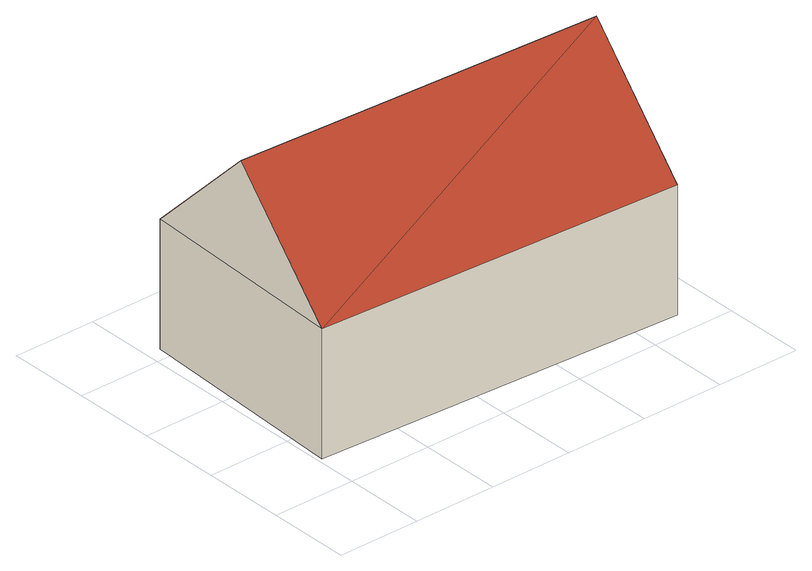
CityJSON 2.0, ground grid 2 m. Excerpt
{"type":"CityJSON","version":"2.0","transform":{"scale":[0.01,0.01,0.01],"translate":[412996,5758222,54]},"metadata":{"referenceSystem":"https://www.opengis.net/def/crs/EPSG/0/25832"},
"CityObjects":{
"building1":{"type":"Building","attributes":{"Gemeindeschluessel":"05515000","Geometrietyp2DReferenz":"3000","function":"31001_2460","roofType":"3100","measuredHeight":5.74},"geometry":[{"type":"Solid","lod":"2","boundaries":[[[[0,1,2,3]],[[4,5,1,0]],[[6,7,5,4]],[[3,2,7,6]],[[0,8,4]],[[6,9,3]],[[9,8,0]],[[0,3,9]],[[8,9,6]],[[6,4,8]],[[1,5,7,2]]]],"semantics":{"surfaces":[{"type":"WallSurface"},{"type":"RoofSurface"},{"type":"GroundSurface"}],"values":[[0,0,0,0,0,0,1,1,1,1,2]]}}]}
},
"vertices":[
[935,588,341],[935,588,35],[36,633,35],[36,633,341],[908,58,341],[908,58,35],[10,104,341],[10,104,35],[922,323,609],[23,368,609]
]}
